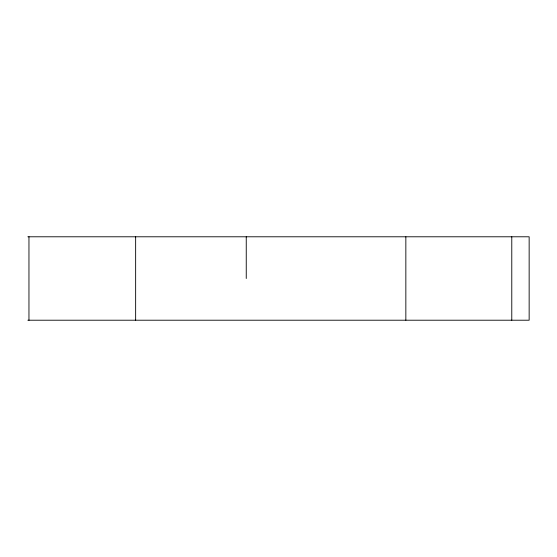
<?xml version="1.0" encoding="UTF-8"?>
<svg xmlns="http://www.w3.org/2000/svg" width="557" height="557" viewBox="0 0 557 557"><rect width="100%" height="100%" fill="white"/><g stroke="black" fill="none" stroke-linecap="round" stroke-linejoin="round"><path stroke-width="0.84" d="M27.85 236.788L529.15 236.788L529.15 320.212L27.85 320.212M511.779 236.788L511.779 320.212M405.844 236.788L405.844 320.212M246.25 236.788L246.25 278.5M135.643 236.788L135.643 320.212M28.957 236.788L28.957 320.212"/></g></svg>
